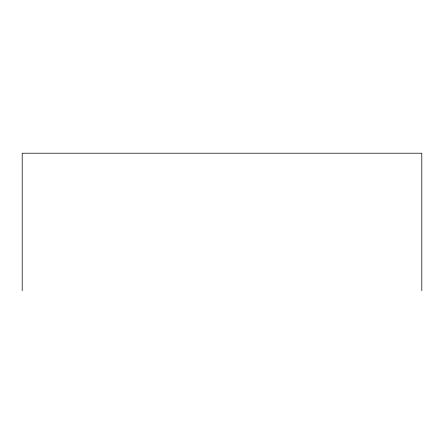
<?xml version="1.0" encoding="UTF-8"?>
<svg xmlns="http://www.w3.org/2000/svg" width="444" height="444" viewBox="0 0 444 444"><rect width="100%" height="100%" fill="white"/><g stroke="black" fill="none" stroke-linecap="round" stroke-linejoin="round"><path stroke-width="0.67" d="M421.8 290.787L421.8 153.213L22.2 153.213L22.2 290.787"/></g></svg>
